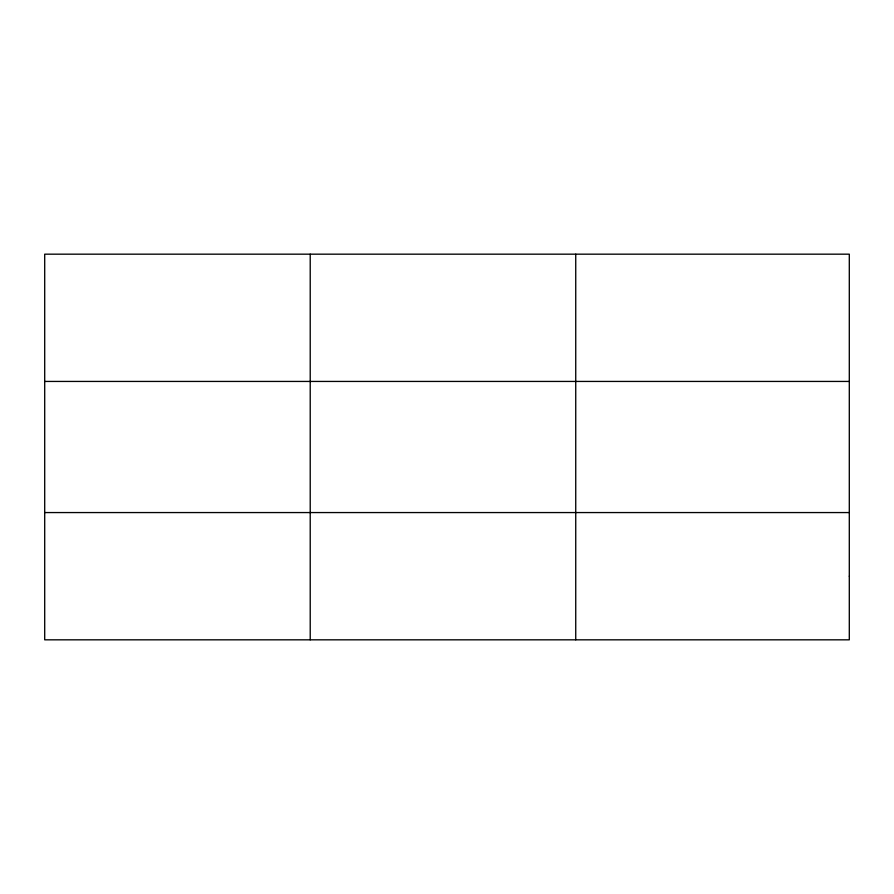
<?xml version="1.0" encoding="UTF-8"?>
<svg xmlns="http://www.w3.org/2000/svg" width="894" height="894" viewBox="0 0 894 894"><rect width="100%" height="100%" fill="white"/><g stroke="black" fill="none" stroke-linecap="round" stroke-linejoin="round"><path stroke-width="1.34" d="M310.218 254.175L310.218 639.825M575.736 254.175L575.736 639.825M44.7 381.436L849.3 381.436M44.7 512.564L849.3 512.564M849.3 576.194L849.3 639.825L44.7 639.825L44.7 254.175L849.3 254.175L849.3 576.194"/></g></svg>
